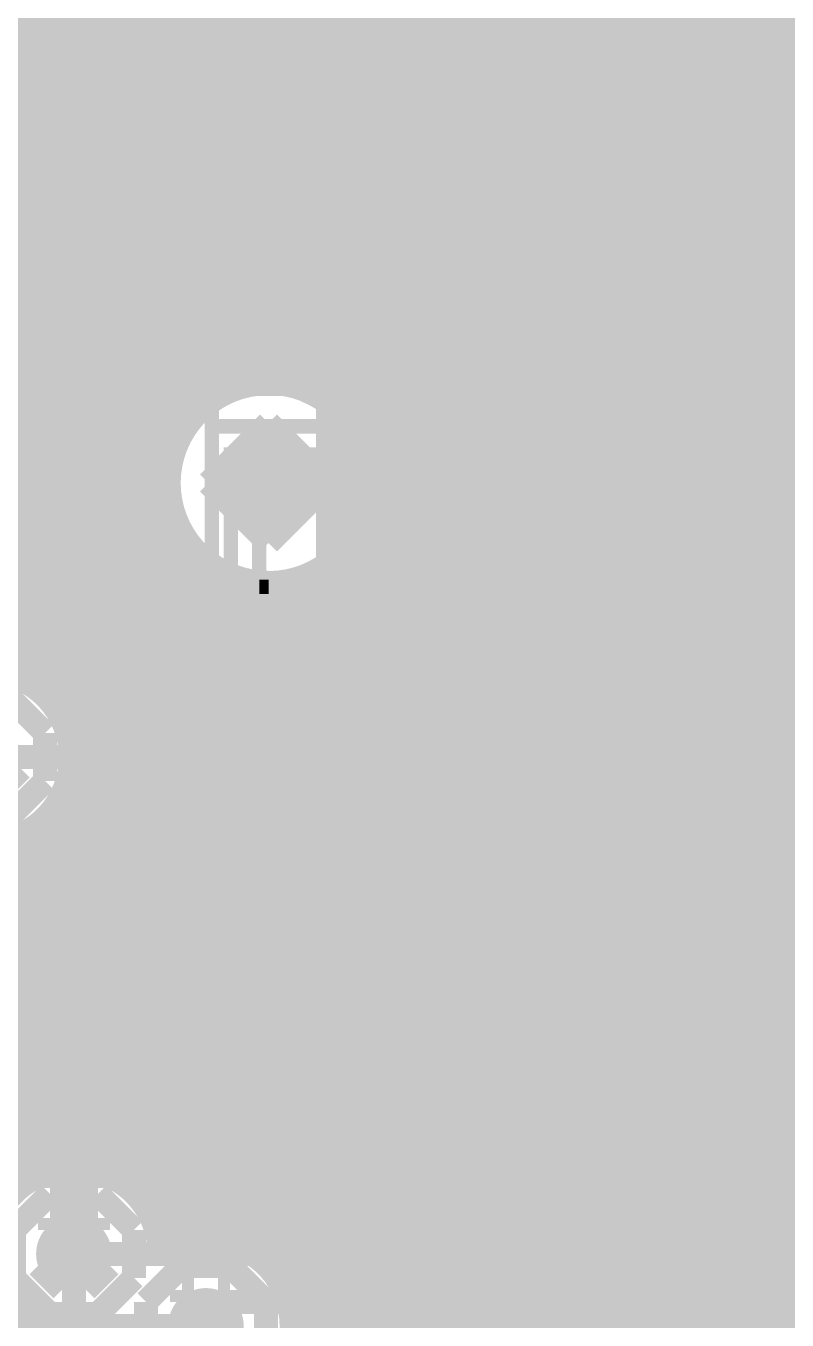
# Model space of a CAD drawing. Extents: x -5 to 157, y -120 to 103.
# Drawn here: x 90.55 to 98.61, y 31.18 to 44.87 of the extents above; entities that cross this region are included whole.
import ezdxf

# ---------------------------------------------------------------- set-up
doc = ezdxf.new("R2010")
doc.units = 0
doc.header["$MEASUREMENT"] = 0
doc.layers.get('0').update_dxf_attribs({"linetype": 'CONTINUOUS'})
for name, color, linetype in [('22-304-2_BOT', 7, 'CONTINUOUS'), ('22-304-2_DRD', 7, 'CONTINUOUS'), ('22-304-2_DRL', 2, 'CONTINUOUS'), ('22-304-2_IN1', 4, 'CONTINUOUS'), ('22-304-2_IN2', 3, 'CONTINUOUS'), ('22-304-2_SMT', 10, 'CONTINUOUS'), ('22-304-2_SPT', 9, 'CONTINUOUS'), ('22-304-2_SST', 11, 'CONTINUOUS'), ('22-304-2_TOP', 13, 'CONTINUOUS'), ('THRUHOLE_NPT', 15, 'CONTINUOUS'), ('THRUHOLE_TAP', 7, 'CONTINUOUS')]:
    doc.layers.add(name, color=color, linetype=linetype)

# ---------------------------------------------------------------- blocks, each defined once
blk = doc.blocks.new('ROUND_16')
at = {"const_width": 0.54991}
blk.add_lwpolyline([(-0.274954, 0, 1), (0.274954, 0, 1)], format="xyb", close=True, dxfattribs=at)
blk = doc.blocks.new('ROUND_39')
at = {"const_width": 0.40005}
blk.add_lwpolyline([(-0.200024, 0, 1), (0.200024, 0, 1)], format="xyb", close=True, dxfattribs=at)
blk = doc.blocks.new('ROUND_87')
at = {"const_width": 0.10033}
blk.add_lwpolyline([(-0.050164, 0, 1), (0.050164, 0, 1)], format="xyb", close=True, dxfattribs=at)
blk = doc.blocks.new('ROUND_88')
at = {"const_width": 0.10033}
blk.add_lwpolyline([(-0.050164, 0, 1), (0.050164, 0, 1)], format="xyb", close=True, dxfattribs=at)
blk = doc.blocks.new('ROUND_42')
at = {"const_width": 0.40005}
blk.add_lwpolyline([(-0.200024, 0, 1), (0.200024, 0, 1)], format="xyb", close=True, dxfattribs=at)
blk = doc.blocks.new('ROUND_38')
at = {"const_width": 0.40005}
blk.add_lwpolyline([(-0.200024, 0, 1), (0.200024, 0, 1)], format="xyb", close=True, dxfattribs=at)
blk = doc.blocks.new('RECTANGLE_17')
blk.add_solid([(0.59944, 2.74955), (0.59944, -2.74955), (-0.59944, 2.74955), (-0.59944, -2.74955)])
blk = doc.blocks.new('ROUND_80')
at = {"const_width": 0.10033}
blk.add_lwpolyline([(-0.050164, 0, 1), (0.050164, 0, 1)], format="xyb", close=True, dxfattribs=at)

msp = doc.modelspace()

# ---------------------------------------------------------------- linework, layer by layer
at = {"layer": '22-304-2_BOT', "const_width": 0.254}
for points in [[(121.92, 46.7614), (121.92, 46.736), (119.888, 44.704), (88.9, 44.704), (88.519, 44.323)], [(102.7303, 44.0436), (89.3826, 44.0436)], [(102.7303, 44.069), (89.39022, 44.069)], [(90.551, 44.069), (90.551, 42.291)], [(90.7796, 44.069), (90.7796, 42.291)], [(91.0082, 44.069), (91.0082, 42.291)], [(91.2368, 44.069), (91.2368, 42.291)], [(91.4654, 44.069), (91.4654, 42.291)], [(91.694, 44.069), (91.694, 42.291)], [(91.9226, 44.069), (91.9226, 42.291)], [(92.1512, 44.069), (92.1512, 42.291)], [(92.3798, 44.069), (92.3798, 42.291)], [(92.6084, 44.069), (92.6084, 42.291)], [(92.837, 44.069), (92.837, 42.291)], [(93.0656, 44.069), (93.0656, 42.291)], [(93.2942, 44.069), (93.2942, 42.291)], [(93.5228, 44.069), (93.5228, 42.291)], [(93.7514, 44.069), (93.7514, 42.291)], [(93.98, 44.069), (93.98, 42.291)], [(94.2086, 44.069), (94.2086, 42.291)], [(94.4372, 44.069), (94.4372, 42.291)], [(94.6658, 44.069), (94.6658, 42.291)], [(94.8944, 44.069), (94.8944, 42.291)], [(95.123, 44.069), (95.123, 42.23766)], [(95.3516, 44.069), (95.3516, 42.07002)], [(95.5802, 44.069), (95.5802, 41.84142)], [(95.8088, 44.069), (95.8088, 41.61282)], [(96.0374, 44.069), (96.0374, 41.38422)], [(96.266, 44.069), (96.266, 41.15562)], [(96.4946, 44.069), (96.4946, 40.92702)], [(96.7232, 44.069), (96.7232, 40.69842)], [(96.9518, 44.069), (96.9518, 40.46982)], [(97.1804, 44.069), (97.1804, 40.24122)], [(97.409, 44.069), (97.409, 40.01262)], [(97.6376, 44.069), (97.6376, 39.78402)], [(97.8662, 44.069), (97.8662, 39.751)], [(98.0948, 44.069), (98.0948, 39.751)], [(98.3234, 44.069), (98.3234, 39.751)], [(98.552, 44.069), (98.552, 39.751)], [(102.7303, 43.815), (89.27084, 43.815)], [(102.7303, 43.5864), (89.04986, 43.5864)], [(102.7303, 43.3578), (44.23664, 43.3578)], [(102.7303, 43.1292), (44.46524, 43.1292)], [(102.7303, 42.9006), (60.13196, 42.9006)], [(102.7303, 42.672), (60.41644, 42.672)], [(102.7303, 42.4434), (80.08112, 42.4434)], [(94.869, 42.291), (80.2767, 42.291)], [(104.33304, 42.2148), (95.17126, 42.2148)], [(95.32112, 42.1005), (97.67062, 39.751)], [(104.56164, 41.9862), (95.43542, 41.9862)], [(132.461, 35.179), (132.461, 38.354), (130.556, 40.259), (124.46, 40.259), (123.317, 39.116), (97.409, 39.116), (94.869, 41.656), (79.629, 41.656)], [(104.79024, 41.7576), (95.66402, 41.7576)], [(101.41712, 41.529), (95.89262, 41.529)], [(100.9777, 41.3004), (96.12122, 41.3004)], [(92.73794, 41.021), (80.2767, 41.021)], [(90.551, 41.021), (90.551, 37.93236)], [(90.7796, 41.021), (90.7796, 37.7698)], [(91.0082, 41.021), (91.0082, 37.7698)], [(91.2368, 41.021), (91.2368, 37.7698)], [(91.4654, 41.021), (91.4654, 37.7698)], [(91.694, 41.021), (91.694, 37.7698)], [(91.9226, 41.021), (91.9226, 37.7698)], [(92.1512, 41.021), (92.1512, 40.45966)], [(92.3798, 41.021), (92.3798, 40.78986)], [(92.6084, 41.021), (92.6084, 40.96004)], [(94.60484, 41.021), (93.49994, 41.021)], [(93.7514, 41.021), (93.7514, 40.8813)], [(93.98, 41.021), (93.98, 40.65016)], [(94.2086, 41.021), (94.2086, 37.7698)], [(94.4372, 41.021), (94.4372, 37.7698)], [(94.60484, 41.021), (96.95942, 38.66642)], [(99.71278, 41.0718), (96.34982, 41.0718)], [(92.43822, 40.8432), (86.51748, 40.8432)], [(94.78264, 40.8432), (93.79966, 40.8432)], [(94.6658, 40.96004), (94.6658, 37.7698)], [(99.2378, 40.8432), (96.57842, 40.8432)], [(94.8944, 40.73144), (94.8944, 37.7698)], [(92.23502, 40.6146), (87.01786, 40.6146)], [(95.01124, 40.6146), (94.00286, 40.6146)], [(99.0346, 40.6146), (96.80702, 40.6146)], [(95.123, 40.50284), (95.123, 37.7698)], [(92.12072, 40.386), (87.25154, 40.386)], [(95.23984, 40.386), (94.11716, 40.386)], [(98.92284, 40.386), (97.03562, 40.386)], [(92.06992, 40.1574), (87.39886, 40.1574)], [(95.46844, 40.1574), (94.1705, 40.1574)], [(95.3516, 40.27424), (95.3516, 37.7698)], [(98.8695, 40.1574), (97.26422, 40.1574)], [(95.5802, 40.04564), (95.5802, 37.7698)], [(92.06738, 39.9288), (87.48522, 39.9288)], [(95.69704, 39.9288), (94.1705, 39.9288)], [(98.86696, 39.9288), (97.49282, 39.9288)], [(95.8088, 39.81704), (95.8088, 37.7698)], [(98.89998, 39.751), (97.67062, 39.751)], [(92.11564, 39.7002), (87.5284, 39.7002)], [(92.1512, 39.60876), (92.1512, 37.7698)], [(95.92564, 39.7002), (94.12224, 39.7002)], [(92.22486, 39.4716), (87.53602, 39.4716)], [(96.15424, 39.4716), (94.01556, 39.4716)], [(96.0374, 39.58844), (96.0374, 37.7698)], [(93.98, 39.41826), (93.98, 37.7698)], [(96.266, 39.35984), (96.266, 37.7698)], [(92.4179, 39.243), (87.53602, 39.243)], [(92.3798, 39.27856), (92.3798, 37.7698)], [(93.7514, 39.18712), (93.7514, 37.7698)], [(96.38284, 39.243), (93.81998, 39.243)], [(92.6084, 39.10838), (92.6084, 37.7698)], [(93.5228, 39.05758), (93.5228, 37.7698)], [(96.4946, 39.13124), (96.4946, 37.7698)], [(92.84208, 39.0144), (87.53094, 39.0144)], [(92.837, 39.0144), (92.837, 37.7698)], [(93.0656, 38.97884), (93.0656, 37.7698)], [(93.2942, 38.99154), (93.2942, 37.7698)], [(96.61144, 39.0144), (93.39834, 39.0144)], [(96.84004, 38.7858), (87.4903, 38.7858)], [(96.7232, 38.90264), (96.7232, 37.7698)], [(96.9518, 38.67404), (96.9518, 37.7698)], [(97.10674, 38.5572), (87.40648, 38.5572)], [(97.1804, 38.52418), (97.1804, 37.7698)], [(123.317, 38.481), (97.409, 38.481)], [(97.409, 38.481), (97.409, 37.7698)], [(97.6376, 38.481), (97.6376, 37.7698)], [(97.8662, 38.481), (97.8662, 37.7698)], [(98.0948, 38.481), (98.0948, 37.7698)], [(98.3234, 38.481), (98.3234, 37.7698)], [(98.552, 38.481), (98.552, 37.7698)], [(131.58724, 38.3286), (87.26424, 38.3286)], [(131.81584, 38.1), (87.03564, 38.1)], [(115.62334, 37.8714), (90.65006, 37.8714)], [(115.5065, 37.7698), (90.7669, 37.7698)], [(90.1192, 37.1348), (116.1542, 37.1348)], [(112.64646, 36.4998), (90.7669, 36.4998)], [(112.64646, 36.4998), (90.7669, 36.4998)], [(90.7796, 36.4998), (90.7796, 35.433)], [(91.0082, 36.4998), (91.0082, 35.433)], [(91.2368, 36.4998), (91.2368, 35.433)], [(91.4654, 36.4998), (91.4654, 35.433)], [(91.694, 36.4998), (91.694, 35.433)], [(91.9226, 36.4998), (91.9226, 35.433)], [(92.1512, 36.4998), (92.1512, 35.433)], [(92.3798, 36.4998), (92.3798, 35.433)], [(92.6084, 36.4998), (92.6084, 35.433)], [(92.837, 36.4998), (92.837, 35.433)], [(93.0656, 36.4998), (93.0656, 35.433)], [(93.2942, 36.4998), (93.2942, 35.433)], [(93.5228, 36.4998), (93.5228, 35.433)], [(93.7514, 36.4998), (93.7514, 35.433)], [(93.98, 36.4998), (93.98, 35.433)], [(94.2086, 36.4998), (94.2086, 35.433)], [(94.4372, 36.4998), (94.4372, 35.433)], [(94.6658, 36.4998), (94.6658, 35.433)], [(94.8944, 36.4998), (94.8944, 35.433)], [(95.123, 36.4998), (95.123, 35.433)], [(95.3516, 36.4998), (95.3516, 35.433)], [(95.5802, 36.4998), (95.5802, 35.433)], [(95.8088, 36.4998), (95.8088, 35.433)], [(96.0374, 36.4998), (96.0374, 35.433)], [(96.266, 36.4998), (96.266, 35.433)], [(96.4946, 36.4998), (96.4946, 35.433)], [(96.7232, 36.4998), (96.7232, 35.433)], [(96.9518, 36.4998), (96.9518, 35.433)], [(97.1804, 36.4998), (97.1804, 35.433)], [(97.409, 36.4998), (97.409, 35.433)], [(97.6376, 36.4998), (97.6376, 35.433)], [(97.8662, 36.4998), (97.8662, 35.433)], [(98.0948, 36.4998), (98.0948, 35.433)], [(98.3234, 36.4998), (98.3234, 35.433)], [(98.552, 36.4998), (98.552, 35.433)], [(90.551, 36.33724), (90.551, 35.433)], [(104.97312, 36.2712), (90.3986, 36.2712)], [(104.76738, 36.0426), (87.39886, 36.0426)], [(104.66578, 35.814), (87.25154, 35.814)], [(104.63022, 35.5854), (87.01786, 35.5854)], [(101.981, 35.433), (86.75624, 35.433)], [(82.55, 34.29), (83.058, 34.798), (101.981, 34.798), (104.394, 32.385), (122.682, 32.385), (123.317, 31.75), (125.349, 31.75), (125.73, 32.131), (132.588, 32.131), (133.7056, 33.2486), (133.985, 33.2486)], [(100.838, 33.782), (88.773, 33.782)], [(100.27412, 33.0708), (89.33688, 33.0708)], [(100.1903, 33.147), (89.4207, 33.147)], [(90.551, 33.147), (90.551, 32.62884)], [(90.7796, 33.147), (90.7796, 32.7406)], [(91.0082, 33.147), (91.0082, 32.78378)], [(91.2368, 33.147), (91.2368, 32.766)], [(91.4654, 33.147), (91.4654, 32.68726)], [(91.694, 33.147), (91.694, 32.5247)], [(91.9226, 33.147), (91.9226, 32.512)], [(92.1512, 33.147), (92.1512, 32.512)], [(92.3798, 33.147), (92.3798, 32.512)], [(92.6084, 33.147), (92.6084, 32.512)], [(92.837, 33.147), (92.837, 32.512)], [(93.0656, 33.147), (93.0656, 32.512)], [(93.2942, 33.147), (93.2942, 32.512)], [(93.5228, 33.147), (93.5228, 32.512)], [(93.7514, 33.147), (93.7514, 32.512)], [(93.98, 33.147), (93.98, 32.512)], [(94.2086, 33.147), (94.2086, 32.512)], [(94.4372, 33.147), (94.4372, 32.512)], [(94.6658, 33.147), (94.6658, 32.512)], [(94.8944, 33.147), (94.8944, 32.512)], [(95.123, 33.147), (95.123, 32.512)], [(95.3516, 33.147), (95.3516, 32.512)], [(95.5802, 33.147), (95.5802, 32.512)], [(95.8088, 33.147), (95.8088, 32.512)], [(96.0374, 33.147), (96.0374, 32.512)], [(96.266, 33.147), (96.266, 32.512)], [(96.4946, 33.147), (96.4946, 32.512)], [(96.7232, 33.147), (96.7232, 32.512)], [(96.9518, 33.147), (96.9518, 32.512)], [(97.1804, 33.147), (97.1804, 32.512)], [(97.409, 33.147), (97.409, 32.512)], [(97.6376, 33.147), (97.6376, 32.512)], [(97.8662, 33.147), (97.8662, 32.512)], [(98.0948, 33.147), (98.0948, 32.512)], [(98.3234, 33.147), (98.3234, 32.512)], [(98.552, 33.147), (98.552, 32.512)], [(103.03764, 32.8422), (86.88324, 32.8422)], [(90.52814, 32.6136), (87.11184, 32.6136)], [(103.26624, 32.6136), (91.58986, 32.6136)], [(103.36784, 32.512), (91.7067, 32.512)], [(91.059, 31.877), (116.9416, 31.877), (118.11, 30.7086)], [(136.144, 29.464), (116.967, 29.464), (115.062, 31.369), (92.71, 31.369), (92.456, 31.115)], [(90.551, 31.12516), (90.551, 29.17444)], [(91.4654, 31.0642), (91.4654, 28.26004)]]:
    msp.add_lwpolyline(points, dxfattribs=at)
for points in [[(95.31858, 42.10558, 0.1989124), (94.869, 42.2918)], [(95.31858, 42.10558, 0.1989124), (94.869, 42.2918)], [(92.73794, 41.021, 0.3098559), (92.0623, 40.03548)], [(94.17812, 40.03548, 0.3098565), (93.49994, 41.021)], [(92.0623, 40.03548, 0.4142136), (93.11894, 38.97884)], [(93.11894, 38.9763, 0.4142136), (94.17812, 40.03548)], [(96.95942, 38.66642, 0.1989124), (97.409, 38.4802)], [(90.7669, 37.7698, 0.2014867), (90.1192, 38.04185)], [(90.1192, 36.22802, 0.2014863), (90.76671, 36.49999)], [(91.059, 32.78378, 0.4142136), (90.15222, 31.877)], [(91.7067, 32.512, 0.2014867), (91.059, 32.78405)], [(90.15222, 31.877, 0.4142136), (91.059, 30.97022)], [(91.059, 30.97022, 0.1435131), (91.54845, 31.11366)], [(91.54668, 31.11246, 0.3696282), (92.31884, 30.21838)]]:
    msp.add_lwpolyline(points, format="xyb", dxfattribs=at)
at = {"layer": '22-304-2_DRD', "const_width": 0.254}
for points in [[(93.11894, 40.67048), (92.48394, 40.03548)], [(93.75394, 40.03548), (93.11894, 40.67048)], [(92.48394, 40.03548), (93.11894, 39.40048)], [(93.11894, 39.40048), (93.75394, 40.03548)], [(90.7542, 37.3888), (90.3732, 37.7698)], [(90.7542, 36.8808), (90.7542, 37.3888)], [(90.5002, 37.0078), (90.2462, 36.7538)], [(90.3732, 36.4998), (90.7542, 36.8808)], [(90.805, 32.512), (90.424, 32.131)], [(91.313, 32.512), (90.805, 32.512)], [(91.694, 32.131), (91.313, 32.512)], [(90.805, 32.258), (90.805, 32.131)], [(90.932, 32.258), (90.805, 32.258)], [(90.932, 32.131), (90.932, 32.258)], [(91.186, 32.258), (91.186, 32.131)], [(91.313, 32.258), (91.186, 32.258)], [(91.313, 32.131), (91.313, 32.258)], [(90.424, 32.131), (90.424, 31.623)], [(90.805, 32.131), (90.932, 32.131)], [(91.186, 32.131), (91.313, 32.131)], [(91.694, 31.623), (91.694, 32.131)], [(90.932, 31.496), (90.678, 31.75)], [(91.44, 31.75), (91.186, 31.496)], [(92.202, 31.75), (91.821, 31.369)], [(92.71, 31.75), (92.202, 31.75)], [(93.091, 31.369), (92.71, 31.75)], [(90.424, 31.623), (90.805, 31.242)], [(91.313, 31.242), (91.694, 31.623)], [(91.186, 31.496), (90.932, 31.496)], [(92.202, 31.496), (92.202, 31.369)], [(92.329, 31.496), (92.202, 31.496)], [(92.329, 31.369), (92.329, 31.496)], [(92.583, 31.496), (92.583, 31.369)], [(92.71, 31.496), (92.583, 31.496)], [(92.71, 31.369), (92.71, 31.496)], [(90.805, 31.242), (91.313, 31.242)], [(91.821, 31.369), (91.821, 30.861)], [(92.202, 31.369), (92.329, 31.369)], [(92.583, 31.369), (92.71, 31.369)], [(93.091, 30.861), (93.091, 31.369)]]:
    msp.add_lwpolyline(points, dxfattribs=at)
at = {"layer": '22-304-2_IN1'}
for points, const_width in [([(92.0496, 64.643), (92.0496, 33.782)], 0.254), ([(92.2782, 64.643), (92.2782, 40.67556)], 0.254), ([(92.5068, 64.643), (92.5068, 40.89654)], 0.254), ([(92.7354, 64.643), (92.7354, 41.01846)], 0.254), ([(92.964, 64.643), (92.964, 41.07942)], 0.254), ([(95.0214, 64.643), (95.0214, 33.782)], 0.254), ([(95.25, 64.643), (95.25, 33.782)], 0.254), ([(95.4786, 64.643), (95.4786, 33.782)], 0.254), ([(95.7072, 64.643), (95.7072, 33.782)], 0.254), ([(95.9358, 64.643), (95.9358, 33.782)], 0.254), ([(96.1644, 64.643), (96.1644, 33.782)], 0.254), ([(91.821, 57.54624), (91.821, 33.782)], 0.254), ([(90.4494, 57.3659), (90.4494, 37.98062)], 0.254), ([(91.5924, 57.30494), (91.5924, 33.782)], 0.254), ([(90.678, 57.21604), (90.678, 37.84854)], 0.254), ([(90.9066, 57.14492), (90.9066, 37.58692)], 0.254), ([(91.1352, 57.13476), (91.1352, 33.782)], 0.254), ([(91.3638, 57.18302), (91.3638, 33.782)], 0.254), ([(96.393, 55.16372), (96.393, 33.782)], 0.254), ([(96.6216, 54.51602), (96.6216, 33.782)], 0.254), ([(96.8502, 54.102), (96.8502, 33.782)], 0.254), ([(97.0788, 53.7845), (97.0788, 33.782)], 0.254), ([(97.3074, 53.5305), (97.3074, 33.782)], 0.254), ([(97.536, 53.31968), (97.536, 33.782)], 0.254), ([(97.7646, 53.14188), (97.7646, 33.782)], 0.254), ([(97.9932, 52.99202), (97.9932, 33.782)], 0.254), ([(98.2218, 52.86756), (98.2218, 33.782)], 0.254), ([(98.4504, 52.76088), (98.4504, 33.782)], 0.254), ([(98.679, 52.67452), (98.679, 33.782)], 0.254), ([(93.1926, 46.30928), (93.1926, 41.08958)], 0.254), ([(94.7928, 46.35754), (94.7928, 33.782)], 0.254), ([(93.4212, 46.04512), (93.4212, 41.04894)], 0.254), ([(94.5642, 46.06544), (94.5642, 33.782)], 0.254), ([(93.6498, 45.91558), (93.6498, 40.94988)], 0.254), ([(94.3356, 45.92574), (94.3356, 33.782)], 0.254), ([(93.8784, 45.8597), (93.8784, 40.77208)], 0.254), ([(94.107, 45.86224), (94.107, 40.41394)], 0.254), ([(138.684, 44.8564), (89.25306, 44.8564)], 0.254), ([(138.684, 44.6278), (89.37244, 44.6278)], 0.254), ([(138.684, 44.3992), (89.42324, 44.3992)], 0.254), ([(107.16514, 44.1706), (89.41308, 44.1706)], 0.254), ([(106.94416, 43.942), (89.34196, 43.942)], 0.254), ([(106.8324, 43.7134), (89.1921, 43.7134)], 0.254), ([(106.78922, 43.4848), (88.86698, 43.4848)], 0.254), ([(106.80446, 43.2562), (71.37654, 43.2562)], 0.254), ([(106.8832, 43.0276), (71.2978, 43.0276)], 0.254), ([(107.0483, 42.799), (71.13524, 42.799)], 0.254), ([(107.4166, 42.5704), (76.48194, 42.5704)], 0.254), ([(111.47044, 42.3418), (80.22336, 42.3418)], 0.254), ([(111.38408, 42.1132), (80.41386, 42.1132)], 0.254), ([(111.36122, 41.8846), (80.50784, 41.8846)], 0.254), ([(111.39678, 41.656), (80.53578, 41.656)], 0.254), ([(101.14788, 41.4274), (80.50784, 41.4274)], 0.254), ([(100.88372, 41.1988), (80.41386, 41.1988)], 0.254), ([(92.62618, 40.9702), (80.22336, 40.9702)], 0.254), ([(99.42576, 40.9702), (93.6117, 40.9702)], 0.254), ([(92.33408, 40.7416), (86.80958, 40.7416)], 0.254), ([(99.13366, 40.7416), (93.90634, 40.7416)], 0.254), ([(92.1766, 40.513), (87.13724, 40.513)], 0.254), ([(98.97618, 40.513), (94.06128, 40.513)], 0.254), ([(92.09278, 40.2844), (87.3252, 40.2844)], 0.254), ([(98.89236, 40.2844), (94.14764, 40.2844)], 0.254), ([(92.0623, 40.0558), (87.44458, 40.0558)], 0.254), ([(98.86188, 40.0558), (94.17558, 40.0558)], 0.254), ([(92.08262, 39.8272), (87.51062, 39.8272)], 0.254), ([(98.8822, 39.8272), (94.15526, 39.8272)], 0.254), ([(92.15628, 39.5986), (87.53348, 39.5986)], 0.254), ([(98.95586, 39.5986), (94.0816, 39.5986)], 0.254), ([(94.107, 39.65448), (94.107, 33.782)], 0.254), ([(92.29598, 39.37), (87.53602, 39.37)], 0.254), ([(92.2782, 39.39286), (92.2782, 33.782)], 0.254), ([(99.0981, 39.37), (93.9419, 39.37)], 0.254), ([(93.8784, 39.29634), (93.8784, 33.782)], 0.254), ([(92.55252, 39.1414), (87.53602, 39.1414)], 0.254), ([(92.5068, 39.17188), (92.5068, 33.782)], 0.254), ([(92.7354, 39.04996), (92.7354, 33.782)], 0.254), ([(93.6498, 39.11854), (93.6498, 33.782)], 0.254), ([(99.35464, 39.1414), (93.68536, 39.1414)], 0.254), ([(138.684, 38.9128), (87.51824, 38.9128)], 0.254), ([(92.964, 38.989), (92.964, 33.782)], 0.254), ([(93.1926, 38.97884), (93.1926, 33.782)], 0.254), ([(93.4212, 39.01948), (93.4212, 33.782)], 0.254), ([(138.684, 38.6842), (87.45982, 38.6842)], 0.254), ([(138.684, 38.4556), (87.3506, 38.4556)], 0.254), ([(138.684, 38.227), (87.17788, 38.227)], 0.254), ([(115.8748, 37.9984), (90.3986, 37.9984)], 0.254), ([(115.5065, 37.7698), (90.7669, 37.7698)], 0.254), ([(115.3414, 37.5412), (90.92946, 37.5412)], 0.254), ([(115.26266, 37.3126), (91.0082, 37.3126)], 0.254), ([(110.58144, 37.084), (91.02598, 37.084)], 0.254), ([(110.34014, 36.8554), (90.9828, 36.8554)], 0.254), ([(110.21822, 36.6268), (90.87104, 36.6268)], 0.254), ([(90.9066, 36.68268), (90.9066, 33.782)], 0.254), ([(105.18902, 36.3982), (90.65006, 36.3982)], 0.254), ([(90.678, 36.41852), (90.678, 33.782)], 0.254), ([(90.4494, 36.28898), (90.4494, 33.782)], 0.254), ([(104.8639, 36.1696), (87.45474, 36.1696)], 0.254), ([(104.71404, 35.941), (87.34298, 35.941)], 0.254), ([(104.64292, 35.7124), (87.16264, 35.7124)], 0.254), ([(104.63276, 35.4838), (86.86038, 35.4838)], 0.254), ([(104.68102, 35.2552), (78.61808, 35.2552)], 0.254), ([(104.80294, 35.0266), (83.08086, 35.0266)], 0.254), ([(105.04424, 34.798), (83.30184, 34.798)], 0.254), ([(100.38588, 34.5694), (89.22512, 34.5694)], 0.254), ([(100.12172, 34.3408), (89.48674, 34.3408)], 0.254), ([(99.99218, 34.1122), (89.61882, 34.1122)], 0.254), ([(99.9363, 33.8836), (89.6747, 33.8836)], 0.254), ([(99.93122, 33.782), (89.67978, 33.782)], 0.254), ([(132.08, 21.082), (132.08, 24.511), (131.445, 25.146), (125.603, 25.146), (117.983, 32.766), (94.996, 32.766), (94.869, 32.893), (89.789, 32.893), (89.281, 32.385), (45.466, 32.385), (39.751, 26.67), (39.751, 10.795), (40.513, 10.033)], 0.635)]:
    msp.add_lwpolyline(points, dxfattribs=dict(at, const_width=const_width))
at = {"layer": '22-304-2_IN1', "const_width": 0.254}
for points in [[(93.11894, 41.09212, 0.4142136), (92.0623, 40.03548)], [(94.17812, 40.03548, 0.4142136), (93.11894, 41.09466)], [(92.0623, 40.03548, 0.4142136), (93.11894, 38.97884)], [(93.11894, 38.9763, 0.4142136), (94.17812, 40.03548)], [(91.02598, 37.1348, 0.4142136), (90.1192, 38.04158)], [(90.1192, 36.22802, 0.4142136), (91.02598, 37.1348)]]:
    msp.add_lwpolyline(points, format="xyb", dxfattribs=at)
at = {"layer": '22-304-2_IN2', "const_width": 0.254}
for points in [[(95.8088, 72.9488), (95.8088, 14.35862)], [(96.0374, 72.82434), (96.0374, 14.34846)], [(95.5802, 72.6313), (95.5802, 14.31544)], [(95.3516, 72.42556), (95.3516, 14.2113)], [(95.123, 72.28586), (95.123, 14.0208)], [(92.837, 67.96532), (92.837, 41.17594)], [(92.6084, 67.93484), (92.6084, 41.09212)], [(92.3798, 60.42152), (92.3798, 40.94734)], [(92.1512, 60.09386), (92.1512, 40.70096)], [(91.9226, 57.48528), (91.9226, 32.43072)], [(90.551, 57.14746), (90.551, 38.06444)], [(91.694, 57.23128), (91.694, 32.68218)], [(90.7796, 57.05094), (90.7796, 37.91966)], [(91.0082, 57.01284), (91.0082, 37.64788)], [(91.2368, 57.02808), (91.2368, 32.88792)], [(91.4654, 57.09666), (91.4654, 32.81934)], [(96.266, 55.18658), (96.266, 14.2875)], [(96.4946, 54.5084), (96.4946, 14.1605)], [(96.7232, 54.07914), (96.7232, 13.92682)], [(96.9518, 53.75402), (96.9518, -26.08072)], [(97.1804, 53.4924), (97.1804, -26.2636)], [(97.409, 53.27142), (97.409, -26.48204)], [(97.6376, 53.08854), (97.6376, -26.74112)], [(97.8662, 52.93106), (97.8662, -27.0637)], [(98.0948, 52.79898), (98.0948, 15.20698)], [(98.3234, 52.68722), (98.3234, 15.57274)], [(98.552, 52.59324), (98.552, 15.75054)], [(93.0656, 46.29404), (93.0656, 41.20896)], [(94.8944, 46.29404), (94.8944, 13.6017)], [(93.2942, 45.99686), (93.2942, 41.19626)], [(94.6658, 45.99686), (94.6658, -25.3746)], [(93.5228, 45.84192), (93.5228, 41.13784)], [(93.7514, 45.76064), (93.7514, 41.02608)], [(94.2086, 45.76064), (94.2086, 40.47744)], [(94.4372, 45.84192), (94.4372, -25.39238)], [(93.98, 45.73524), (93.98, 40.83558)], [(137.16762, 44.958), (89.32418, 44.958)], [(137.16762, 44.7294), (89.46134, 44.7294)], [(137.16762, 44.5008), (89.52992, 44.5008)], [(107.10418, 44.2722), (89.54262, 44.2722)], [(106.8705, 44.0436), (89.50706, 44.0436)], [(106.7435, 43.815), (89.41054, 43.815)], [(106.68, 43.5864), (89.23274, 43.5864)], [(106.67238, 43.3578), (88.86698, 43.3578)], [(106.71556, 43.1292), (22.93366, 43.1292)], [(106.8197, 42.9006), (23.0886, 42.9006)], [(107.00766, 42.672), (79.77378, 42.672)], [(107.42676, 42.4434), (80.28686, 42.4434)], [(111.28756, 42.2148), (80.49006, 42.2148)], [(111.24438, 41.9862), (80.59928, 41.9862)], [(111.252, 41.7576), (80.65008, 41.7576)], [(101.08692, 41.529), (80.64754, 41.529)], [(100.81514, 41.3004), (80.59166, 41.3004)], [(92.56522, 41.0718), (80.47228, 41.0718)], [(99.3648, 41.0718), (93.67266, 41.0718)], [(92.2655, 40.8432), (86.87054, 40.8432)], [(99.06508, 40.8432), (93.97238, 40.8432)], [(92.09532, 40.6146), (87.20074, 40.6146)], [(98.89744, 40.6146), (94.14256, 40.6146)], [(91.99626, 40.386), (87.39886, 40.386)], [(98.79838, 40.386), (94.24162, 40.386)], [(91.95054, 40.1574), (87.5284, 40.1574)], [(98.75012, 40.1574), (94.28988, 40.1574)], [(91.948, 39.9288), (87.60968, 39.9288)], [(98.74758, 39.9288), (94.28988, 39.9288)], [(91.99118, 39.7002), (87.64778, 39.7002)], [(98.7933, 39.7002), (94.2467, 39.7002)], [(92.0877, 39.4716), (87.65286, 39.4716)], [(98.88728, 39.4716), (94.15272, 39.4716)], [(94.2086, 39.59098), (94.2086, 30.3657)], [(92.1512, 39.36746), (92.1512, 32.09544)], [(92.25026, 39.243), (87.65286, 39.243)], [(93.98, 39.23284), (93.98, 30.7848)], [(99.04984, 39.243), (93.99016, 39.243)], [(92.3798, 39.12108), (92.3798, 32.13862)], [(92.53474, 39.0144), (87.65032, 39.0144)], [(92.6084, 38.9763), (92.6084, 32.12846)], [(93.5228, 38.93058), (93.5228, 31.07944)], [(99.33432, 39.0144), (93.70314, 39.0144)], [(93.7514, 39.04234), (93.7514, 30.9753)], [(137.16762, 38.7858), (87.61222, 38.7858)], [(92.837, 38.89248), (92.837, 32.0675)], [(93.0656, 38.85946), (93.0656, 31.9405)], [(93.2942, 38.87216), (93.2942, 31.70682)], [(137.16762, 38.5572), (87.53602, 38.5572)], [(137.16762, 38.3286), (87.41156, 38.3286)], [(115.80622, 38.1), (90.46718, 38.1)], [(115.44046, 37.8714), (90.83294, 37.8714)], [(115.26266, 37.6428), (91.01074, 37.6428)], [(115.16614, 37.4142), (91.10726, 37.4142)], [(112.98428, 37.1856), (91.14282, 37.1856)], [(112.73028, 36.957), (91.13012, 36.957)], [(112.59566, 36.7284), (91.06154, 36.7284)], [(91.0082, 36.62172), (91.0082, 32.90062)], [(105.12552, 36.4998), (90.92438, 36.4998)], [(90.7796, 36.34994), (90.7796, 32.86506)], [(90.551, 36.20262), (90.551, 32.76854)], [(104.79786, 36.2712), (90.67292, 36.2712)], [(104.63022, 36.0426), (87.5284, 36.0426)], [(104.54132, 35.814), (87.50046, 35.814)], [(104.51084, 35.5854), (87.50046, 35.5854)], [(104.53116, 35.3568), (87.50046, 35.3568)], [(104.60482, 35.1282), (87.50046, 35.1282)], [(104.75214, 34.8996), (87.50046, 34.8996)], [(100.32492, 34.671), (89.28608, 34.671)], [(100.05314, 34.4424), (89.55786, 34.4424)], [(99.90582, 34.2138), (89.70264, 34.2138)], [(99.83216, 33.9852), (89.77884, 33.9852)], [(99.81184, 33.7566), (89.79916, 33.7566)], [(99.84232, 33.528), (89.76614, 33.528)], [(99.93122, 33.2994), (89.67724, 33.2994)], [(100.09886, 33.0708), (89.51214, 33.0708)], [(90.71102, 32.8422), (89.18448, 32.8422)], [(100.42652, 32.8422), (91.40698, 32.8422)], [(122.55246, 32.6136), (91.77274, 32.6136)], [(122.61088, 32.385), (91.95054, 32.385)], [(122.7328, 32.1564), (92.04706, 32.1564)], [(122.95632, 31.9278), (93.08084, 31.9278)], [(128.69672, 31.6992), (93.29928, 31.6992)], [(128.57734, 31.4706), (93.41866, 31.4706)], [(128.22428, 31.242), (93.47454, 31.242)], [(93.48216, 31.0896), (93.48122, 31.11495)]]:
    msp.add_lwpolyline(points, dxfattribs=at)
for points in [[(93.11894, 41.2115, 0.4142136), (91.94292, 40.03548)], [(94.29496, 40.03548, 0.4142136), (93.11894, 41.2115)], [(91.94292, 40.03548, 0.4142136), (93.11894, 38.85946)], [(93.11894, 38.85946, 0.4142136), (94.29496, 40.03548)], [(91.14536, 37.1348, 0.4142136), (90.1192, 38.16096)], [(90.1192, 36.10864, 0.4142136), (91.14536, 37.1348)], [(91.059, 32.90316, 0.4142136), (90.03284, 31.877)], [(92.06738, 32.06496, 0.3612126), (91.059, 32.90316)], [(92.456, 32.14116, 0.0973862), (92.06746, 32.06476)], [(93.48216, 31.115, 0.4142136), (92.456, 32.14116)], [(90.03284, 31.877, 0.4142136), (91.059, 30.85084)], [(94.24416, 30.099, 0.3397886), (93.48216, 31.0896)]]:
    msp.add_lwpolyline(points, format="xyb", dxfattribs=at)
at = {"layer": '22-304-2_SST', "const_width": 0.1524}
for points in [[(94.52102, 41.0337), (94.52102, 43.03522), (94.2213, 43.03522), (93.91904, 43.03522), (93.91904, 41.0337)], [(98.51898, 41.0337), (98.51898, 43.03522), (98.21926, 43.03522), (97.91954, 43.03522), (97.91954, 41.0337), (94.2213, 41.0337)], [(95.5167, 42.20972), (95.5167, 42.03954), (95.57766, 41.8719), (95.81388, 41.8719), (95.8723, 42.03954), (95.8723, 42.8879)], [(95.93326, 42.8879), (95.6945, 42.8879)], [(96.3549, 42.3799), (96.7105, 42.3799), (96.77146, 42.20972), (96.77146, 42.03954), (96.7105, 41.8719), (96.3549, 41.8719), (96.29648, 42.03954), (96.29648, 42.20972), (96.5327, 42.8879)], [(97.17024, 40.3352), (97.17024, 40.63492), (95.27032, 40.63492), (95.27032, 40.3352), (92.72016, 40.3352), (92.72016, 38.33368), (92.5195, 38.33368), (92.5195, 40.63492), (94.02064, 40.63492), (94.02064, 41.0337), (92.5195, 41.0337), (92.5195, 40.63492)], [(99.01936, 41.0337), (94.02064, 41.0337)], [(95.51924, 40.63492), (95.51924, 40.48506), (95.81896, 40.18534)], [(96.92132, 40.63492), (96.92132, 40.48506), (96.61906, 40.18534), (96.61906, 40.03548), (95.81896, 40.03548), (95.81896, 40.18534), (95.81896, 40.63492)], [(96.61906, 40.18534), (96.61906, 40.63492)], [(92.72016, 40.3352), (93.01988, 40.03548), (94.02064, 40.03548)], [(95.27032, 40.3352), (95.57004, 40.03548), (94.02064, 40.03548), (94.02064, 40.2336), (93.01988, 40.2336), (93.01988, 40.03548), (93.01988, 38.33368)], [(100.02012, 38.33368), (100.02012, 40.03548), (100.02012, 40.2336), (99.01936, 40.2336), (99.01936, 40.03548), (100.02012, 40.03548), (100.31984, 40.3352), (97.17024, 40.3352), (96.87052, 40.03548), (99.01936, 40.03548)], [(95.57004, 40.03548), (95.81896, 40.03548)], [(96.61906, 40.03548), (96.87052, 40.03548)], [(93.01988, 38.93566), (93.11894, 38.93566)], [(93.22054, 38.33368), (93.22054, 38.83406)], [(100.31984, 38.03396), (100.5205, 38.03396), (100.5205, 37.03574), (92.5195, 37.03574), (92.5195, 38.03396), (92.5195, 38.33368)], [(92.5195, 38.03396), (92.72016, 38.03396)], [(92.72016, 38.03396), (92.92082, 38.03396)], [(96.52, 37.03574), (96.52, 35.03422), (96.22028, 35.03422), (95.92056, 35.03422), (95.92056, 37.03574)]]:
    msp.add_lwpolyline(points, dxfattribs=at)
for points in [[(94.2213, 39.33444, 0.4142136), (93.92158, 39.03472)], [(94.52102, 39.03472, 0.4142136), (94.2213, 39.33444)], [(96.22028, 39.33444, 0.4142136), (95.92056, 39.03472)], [(96.52, 39.03472, 0.4142136), (96.22028, 39.33444)], [(98.21926, 39.33444, 0.4142136), (97.91954, 39.03472)], [(98.51898, 39.03472, 0.4142136), (98.21926, 39.33444)], [(93.91904, 39.03472, 0.4142136), (94.2213, 38.73246)], [(94.2213, 38.735, 0.4142136), (94.52102, 39.03472)], [(95.92056, 39.03472, 0.4142136), (96.22028, 38.735)], [(96.22028, 38.735, 0.4142136), (96.52, 39.03472)], [(97.91954, 39.03472, 0.4142136), (98.21926, 38.735)], [(98.21926, 38.735, 0.4142136), (98.51898, 39.03472)], [(93.23324, 38.8366, 0.4142136), (93.13164, 38.9382)], [(92.72016, 38.03396, 0.4142136), (93.01988, 38.33368)], [(92.92082, 38.03396, 0.4142136), (93.22054, 38.33368)]]:
    msp.add_lwpolyline(points, format="xyb", dxfattribs=at)
at = {"layer": '22-304-2_TOP'}
for points, const_width in [([(92.837, 64.9986), (92.837, 41.05402)], 0.254), ([(92.6084, 64.77), (92.6084, 40.96004)], 0.254), ([(93.0656, 61.2394), (93.0656, 41.08958)], 0.254), ([(92.3798, 61.09716), (92.3798, 40.78986)], 0.254), ([(92.1512, 60.26912), (92.1512, 40.45966)], 0.254), ([(91.059, 58.039), (91.059, 31.877)], 0.254), ([(91.9226, 57.7596), (91.9226, 32.1564)], 0.254), ([(91.694, 57.3913), (91.694, 32.5247)], 0.254), ([(91.694, 57.3913), (91.694, 32.5247)], 0.254), ([(94.8944, 55.02402), (94.8944, 44.0436)], 0.254), ([(95.123, 54.22646), (95.123, 44.0436)], 0.254), ([(95.3516, 53.71338), (95.3516, 40.54348)], 0.254), ([(95.5802, 53.3146), (95.5802, 40.54348)], 0.254), ([(95.8088, 52.9844), (95.8088, 40.54348)], 0.254), ([(96.0374, 52.705), (96.0374, 40.54348)], 0.254), ([(96.266, 52.46116), (96.266, 40.54348)], 0.254), ([(96.4946, 52.24526), (96.4946, 40.54348)], 0.254), ([(96.7232, 52.05476), (96.7232, 40.54348)], 0.254), ([(96.9518, 51.88712), (96.9518, 40.54348)], 0.254), ([(97.1804, 51.73726), (97.1804, 44.0436)], 0.254), ([(97.409, 51.60518), (97.409, 44.0436)], 0.254), ([(97.6376, 51.48834), (97.6376, 44.0436)], 0.254), ([(97.8662, 51.38674), (97.8662, 44.0436)], 0.254), ([(98.0948, 51.29784), (98.0948, 44.0436)], 0.254), ([(98.3234, 51.22164), (98.3234, 44.0436)], 0.254), ([(98.552, 51.1556), (98.552, 44.0436)], 0.254), ([(93.2942, 46.16704), (93.2942, 44.0436)], 0.254), ([(94.6658, 46.16704), (94.6658, 44.0436)], 0.254), ([(93.5228, 45.97654), (93.5228, 44.0436)], 0.254), ([(94.4372, 45.97654), (94.4372, 44.0436)], 0.254), ([(93.7514, 45.88256), (93.7514, 44.0436)], 0.254), ([(93.98, 45.85462), (93.98, 44.0436)], 0.254), ([(94.2086, 45.88256), (94.2086, 44.0436)], 0.254), ([(105.39984, 44.958), (91.694, 44.958)], 0.254), ([(105.17124, 44.7294), (91.694, 44.7294)], 0.254), ([(104.98074, 44.5008), (91.694, 44.5008)], 0.254), ([(104.90708, 44.2722), (91.694, 44.2722)], 0.254), ([(104.902, 44.0436), (91.694, 44.0436)], 0.254), ([(95.32874, 44.0436), (93.11386, 44.0436)], 0.254), ([(93.11386, 44.0436), (93.11386, 41.09212)], 0.254), ([(95.32874, 44.0436), (95.32874, 40.54348)], 0.254), ([(99.3267, 44.0436), (97.11182, 44.0436)], 0.254), ([(97.11182, 44.0436), (97.11182, 40.54348)], 0.254), ([(93.11386, 43.815), (91.694, 43.815)], 0.254), ([(97.11182, 43.815), (95.32874, 43.815)], 0.254), ([(93.11386, 43.5864), (91.694, 43.5864)], 0.254), ([(97.11182, 43.5864), (95.32874, 43.5864)], 0.254), ([(93.11386, 43.3578), (91.694, 43.3578)], 0.254), ([(97.11182, 43.3578), (95.32874, 43.3578)], 0.254), ([(93.11386, 43.1292), (91.694, 43.1292)], 0.254), ([(97.11182, 43.1292), (95.32874, 43.1292)], 0.254), ([(93.11386, 42.9006), (91.694, 42.9006)], 0.254), ([(97.11182, 42.9006), (95.32874, 42.9006)], 0.254), ([(93.11386, 42.672), (91.694, 42.672)], 0.254), ([(97.11182, 42.672), (95.32874, 42.672)], 0.254), ([(93.11386, 42.4434), (91.694, 42.4434)], 0.254), ([(97.11182, 42.4434), (95.32874, 42.4434)], 0.254), ([(93.11386, 42.2148), (91.694, 42.2148)], 0.254), ([(97.11182, 42.2148), (95.32874, 42.2148)], 0.254), ([(93.11386, 41.9862), (91.694, 41.9862)], 0.254), ([(97.11182, 41.9862), (95.32874, 41.9862)], 0.254), ([(93.11386, 41.7576), (91.694, 41.7576)], 0.254), ([(97.11182, 41.7576), (95.32874, 41.7576)], 0.254), ([(93.11386, 41.529), (91.694, 41.529)], 0.254), ([(97.11182, 41.529), (95.32874, 41.529)], 0.254), ([(93.11386, 41.3004), (91.694, 41.3004)], 0.254), ([(97.11182, 41.3004), (95.32874, 41.3004)], 0.254), ([(92.9132, 41.0718), (91.694, 41.0718)], 0.254), ([(94.2213, 40.78478), (94.2213, 33.1597), (95.631, 31.75), (95.631, 22.479), (97.03054, 21.07946), (97.03054, 20.94992)], 0.635), ([(97.11182, 41.0718), (95.32874, 41.0718)], 0.254), ([(98.21926, 40.78478), (98.21926, 31.95574), (99.695, 30.48), (118.745, 30.48), (120.1293, 29.0957), (120.1293, 20.94992)], 0.635), ([(92.43822, 40.8432), (91.694, 40.8432)], 0.254), ([(97.11182, 40.8432), (95.32874, 40.8432)], 0.254), ([(92.23502, 40.6146), (91.694, 40.6146)], 0.254), ([(97.11182, 40.6146), (95.32874, 40.6146)], 0.254), ([(97.11182, 40.54348), (95.32874, 40.54348)], 0.254), ([(92.12072, 40.386), (91.694, 40.386)], 0.254), ([(92.456, 31.115), (90.678, 31.115), (88.9, 32.893), (54.356, 32.893), (46.99, 40.259), (29.718, 40.259), (24.765, 35.306), (16.002, 35.306), (13.97, 37.338), (1.27, 37.338), (-0.508, 35.56), (-3.048, 35.56)], 0.254), ([(92.06992, 40.1574), (91.694, 40.1574)], 0.254), ([(92.06738, 39.9288), (91.694, 39.9288)], 0.254), ([(92.11564, 39.7002), (91.694, 39.7002)], 0.254), ([(92.1512, 39.60876), (92.1512, 31.96844)], 0.254), ([(92.22486, 39.4716), (91.694, 39.4716)], 0.254), ([(92.4179, 39.243), (91.694, 39.243)], 0.254), ([(92.3798, 39.27856), (92.3798, 32.01924)], 0.254), ([(92.6084, 39.10838), (92.6084, 32.00908)], 0.254), ([(92.84208, 39.0144), (91.694, 39.0144)], 0.254), ([(92.837, 39.0144), (92.837, 31.93796)], 0.254), ([(93.0656, 38.97884), (93.0656, 31.7881)], 0.254), ([(93.11386, 38.9763), (93.11386, 37.52596)], 0.254), ([(93.11386, 38.7858), (91.694, 38.7858)], 0.254), ([(93.11386, 38.5572), (91.694, 38.5572)], 0.254), ([(93.11386, 38.3286), (91.694, 38.3286)], 0.254), ([(93.11386, 38.1), (91.694, 38.1)], 0.254), ([(93.11386, 37.8714), (91.694, 37.8714)], 0.254), ([(93.11386, 37.6428), (91.694, 37.6428)], 0.254), ([(93.3958, 37.4142), (91.694, 37.4142)], 0.254), ([(93.3958, 37.52596), (93.11386, 37.52596)], 0.254), ([(93.2942, 37.52596), (93.2942, 31.46298)], 0.254), ([(93.3958, 37.52596), (93.3958, 33.1597)], 0.254), ([(95.0468, 37.52596), (95.0468, 33.5026)], 0.254), ([(95.11284, 37.52596), (95.0468, 37.52596)], 0.254), ([(95.11284, 37.4142), (95.0468, 37.4142)], 0.254), ([(95.11284, 37.52596), (95.11284, 34.02584)], 0.254), ([(97.32772, 37.52596), (97.32772, 34.02584)], 0.254), ([(97.39376, 37.52596), (97.32772, 37.52596)], 0.254), ([(97.39376, 37.4142), (97.32772, 37.4142)], 0.254), ([(97.39376, 37.52596), (97.39376, 31.95574)], 0.254), ([(97.409, 37.52596), (97.409, 32.10814)], 0.254), ([(93.3958, 37.1856), (91.694, 37.1856)], 0.254), ([(95.11284, 37.1856), (95.0468, 37.1856)], 0.254), ([(97.39376, 37.1856), (97.32772, 37.1856)], 0.254), ([(93.3958, 36.957), (91.694, 36.957)], 0.254), ([(95.11284, 36.957), (95.0468, 36.957)], 0.254), ([(97.39376, 36.957), (97.32772, 36.957)], 0.254), ([(93.3958, 36.7284), (91.694, 36.7284)], 0.254), ([(95.11284, 36.7284), (95.0468, 36.7284)], 0.254), ([(97.39376, 36.7284), (97.32772, 36.7284)], 0.254), ([(93.3958, 36.4998), (91.694, 36.4998)], 0.254), ([(95.11284, 36.4998), (95.0468, 36.4998)], 0.254), ([(97.39376, 36.4998), (97.32772, 36.4998)], 0.254), ([(90.424, 36.2712), (90.3986, 36.2712)], 0.254), ([(90.424, 36.27882), (90.424, 32.5247)], 0.254), ([(93.3958, 36.2712), (91.694, 36.2712)], 0.254), ([(95.11284, 36.2712), (95.0468, 36.2712)], 0.254), ([(97.39376, 36.2712), (97.32772, 36.2712)], 0.254), ([(90.424, 36.0426), (87.39886, 36.0426)], 0.254), ([(93.3958, 36.0426), (91.694, 36.0426)], 0.254), ([(95.11284, 36.0426), (95.0468, 36.0426)], 0.254), ([(97.39376, 36.0426), (97.32772, 36.0426)], 0.254), ([(90.424, 35.814), (87.25154, 35.814)], 0.254), ([(93.3958, 35.814), (91.694, 35.814)], 0.254), ([(95.11284, 35.814), (95.0468, 35.814)], 0.254), ([(97.39376, 35.814), (97.32772, 35.814)], 0.254), ([(90.424, 35.5854), (87.01786, 35.5854)], 0.254), ([(93.3958, 35.5854), (91.694, 35.5854)], 0.254), ([(95.11284, 35.5854), (95.0468, 35.5854)], 0.254), ([(97.39376, 35.5854), (97.32772, 35.5854)], 0.254), ([(90.424, 35.3568), (86.52256, 35.3568)], 0.254), ([(93.3958, 35.3568), (91.694, 35.3568)], 0.254), ([(95.11284, 35.3568), (95.0468, 35.3568)], 0.254), ([(97.39376, 35.3568), (97.32772, 35.3568)], 0.254), ([(90.424, 35.1282), (83.185, 35.1282)], 0.254), ([(93.3958, 35.1282), (91.694, 35.1282)], 0.254), ([(95.11284, 35.1282), (95.0468, 35.1282)], 0.254), ([(97.39376, 35.1282), (97.32772, 35.1282)], 0.254), ([(90.424, 34.8996), (83.2231, 34.8996)], 0.254), ([(93.3958, 34.8996), (91.694, 34.8996)], 0.254), ([(95.11284, 34.8996), (95.0468, 34.8996)], 0.254), ([(97.39376, 34.8996), (97.32772, 34.8996)], 0.254), ([(90.424, 34.671), (88.95588, 34.671)], 0.254), ([(93.3958, 34.671), (91.694, 34.671)], 0.254), ([(95.11284, 34.671), (95.0468, 34.671)], 0.254), ([(97.39376, 34.671), (97.32772, 34.671)], 0.254), ([(90.424, 34.4424), (89.3953, 34.4424)], 0.254), ([(93.3958, 34.4424), (91.694, 34.4424)], 0.254), ([(95.11284, 34.4424), (95.0468, 34.4424)], 0.254), ([(97.39376, 34.4424), (97.32772, 34.4424)], 0.254), ([(90.424, 34.2138), (89.57056, 34.2138)], 0.254), ([(93.3958, 34.2138), (91.694, 34.2138)], 0.254), ([(95.11284, 34.2138), (95.0468, 34.2138)], 0.254), ([(97.39376, 34.2138), (97.32772, 34.2138)], 0.254), ([(90.424, 33.9852), (89.65692, 33.9852)], 0.254), ([(93.3958, 33.9852), (91.694, 33.9852)], 0.254), ([(97.39376, 33.9852), (95.0468, 33.9852)], 0.254), ([(97.32772, 34.02584), (95.11284, 34.02584)], 0.254), ([(95.123, 34.02584), (95.123, 33.42386)], 0.254), ([(95.3516, 34.02584), (95.3516, 33.19526)], 0.254), ([(95.5802, 34.02584), (95.5802, 32.96666)], 0.254), ([(95.8088, 34.02584), (95.8088, 32.73806)], 0.254), ([(96.0374, 34.02584), (96.0374, 32.50946)], 0.254), ([(96.266, 34.02584), (96.266, 32.27578)], 0.254), ([(96.4946, 34.02584), (96.4946, 23.4569)], 0.254), ([(96.7232, 34.02584), (96.7232, 23.4569)], 0.254), ([(96.9518, 34.02584), (96.9518, 23.4569)], 0.254), ([(97.1804, 34.02584), (97.1804, 23.4569)], 0.254), ([(90.424, 33.7566), (89.67978, 33.7566)], 0.254), ([(93.3958, 33.7566), (91.694, 33.7566)], 0.254), ([(97.39376, 33.7566), (95.0468, 33.7566)], 0.254), ([(90.424, 33.528), (89.64422, 33.528)], 0.254), ([(93.3958, 33.528), (91.694, 33.528)], 0.254), ([(97.39376, 33.528), (95.0468, 33.528)], 0.254), ([(95.0468, 33.5026), (96.20758, 32.34182)], 0.254), ([(90.424, 33.2994), (89.54008, 33.2994)], 0.254), ([(93.3958, 33.2994), (91.694, 33.2994)], 0.254), ([(97.39376, 33.2994), (95.24746, 33.2994)], 0.254), ([(90.424, 33.0708), (89.61882, 33.0708)], 0.254), ([(93.39834, 33.0708), (91.694, 33.0708)], 0.254), ([(97.39376, 33.0708), (95.47606, 33.0708)], 0.254), ([(90.424, 32.8422), (89.84742, 32.8422)], 0.254), ([(93.4593, 32.8422), (91.694, 32.8422)], 0.254), ([(97.39376, 32.8422), (95.70466, 32.8422)], 0.254), ([(90.424, 32.6136), (90.07602, 32.6136)], 0.254), ([(93.60154, 32.6136), (91.694, 32.6136)], 0.254), ([(93.5228, 32.71774), (93.5228, 30.95244)], 0.254), ([(97.39376, 32.6136), (95.93326, 32.6136)], 0.254), ([(93.64472, 32.57042), (94.8055, 31.4071)], 0.254), ([(93.8276, 32.385), (91.81084, 32.385)], 0.254), ([(93.7514, 32.4612), (93.7514, 30.83306)], 0.254), ([(97.39376, 32.385), (96.16186, 32.385)], 0.254), ([(93.98, 32.2326), (93.98, 30.59176)], 0.254), ([(94.0562, 32.1564), (91.9226, 32.1564)], 0.254), ([(97.39376, 32.1564), (96.34982, 32.1564)], 0.254), ([(92.05214, 31.9278), (91.96578, 31.9278)], 0.254), ([(94.2848, 31.9278), (92.85986, 31.9278)], 0.254), ([(94.2086, 32.004), (94.2086, 23.4569)], 0.254), ([(97.39376, 31.9278), (96.43618, 31.9278)], 0.254), ([(97.409, 31.8008), (97.409, 23.4569)], 0.254), ([(94.5134, 31.6992), (93.14942, 31.6992)], 0.254), ([(94.4372, 31.7754), (94.4372, 23.4569)], 0.254), ([(96.4565, 31.75), (96.4565, 23.4569)], 0.254), ([(97.4344, 31.6992), (96.4565, 31.6992)], 0.254), ([(94.6658, 31.5468), (94.6658, 23.4569)], 0.254), ([(94.742, 31.4706), (93.29166, 31.4706)], 0.254), ([(94.8055, 31.4071), (94.8055, 23.4569)], 0.254), ([(97.55124, 31.4706), (96.4565, 31.4706)], 0.254), ([(94.8055, 31.242), (93.35516, 31.242)], 0.254), ([(97.7646, 31.242), (96.4565, 31.242)], 0.254), ([(97.6376, 31.369), (97.6376, 23.4569)], 0.254), ([(97.64268, 31.36392), (99.10318, 29.90342)], 0.254), ([(97.8662, 31.1404), (97.8662, 23.4569)], 0.254)]:
    msp.add_lwpolyline(points, dxfattribs=dict(at, const_width=const_width))
at = {"layer": '22-304-2_TOP', "const_width": 0.254}
for points in [[(93.11386, 41.09212, 0.4128067), (92.0623, 40.03548)], [(92.0623, 40.03548, 0.4128095), (93.11386, 38.9763)], [(93.3958, 33.1597, 0.1989124), (93.63758, 32.57598)], [(90.424, 32.5247, 0.0503142), (90.30743, 32.38482)], [(91.96578, 31.87954, 0.2007581), (91.69381, 32.52451)], [(96.4565, 31.75, 0.1989124), (96.21472, 32.33372)], [(96.4565, 31.75, 0.1989124), (96.21472, 32.33372)], [(92.456, 32.02178, 0.1435139), (91.96655, 31.87834)], [(93.36278, 31.115, 0.4142136), (92.456, 32.02178)], [(97.39376, 31.95574, 0.1989124), (97.63554, 31.37202)], [(93.35516, 30.99562, 0.0330111), (93.36305, 31.115)]]:
    msp.add_lwpolyline(points, format="xyb", dxfattribs=at)

# ---------------------------------------------------------------- block references
at = {"layer": '22-304-2_BOT'}
for name, p in [('ROUND_16', (93.11894, 40.03548)), ('ROUND_39', (91.059, 31.877)), ('ROUND_39', (92.456, 31.115))]:
    msp.add_blockref(name, p, dxfattribs=at)
at = {"layer": '22-304-2_DRL'}
for name, p in [('ROUND_16', (93.11894, 40.03548)), ('ROUND_88', (91.059, 31.877)), ('ROUND_87', (92.456, 31.115))]:
    msp.add_blockref(name, p, dxfattribs=at)
at = {"layer": '22-304-2_IN1'}
for name, p in [('ROUND_16', (93.11894, 40.03548)), ('ROUND_42', (91.059, 31.877)), ('ROUND_39', (92.456, 31.115))]:
    msp.add_blockref(name, p, dxfattribs=at)
at = {"layer": '22-304-2_IN2'}
for name, p in [('ROUND_16', (93.11894, 40.03548)), ('ROUND_42', (91.059, 31.877)), ('ROUND_38', (92.456, 31.115))]:
    msp.add_blockref(name, p, dxfattribs=at)
at = {"layer": '22-304-2_SMT'}
for p in [(94.2213, 40.78478), (98.21926, 40.78478), (96.22028, 37.28466)]:
    msp.add_blockref('RECTANGLE_17', p, dxfattribs=at)
at = {"layer": '22-304-2_SPT'}
for p in [(94.2213, 40.78478), (98.21926, 40.78478), (96.22028, 37.28466)]:
    msp.add_blockref('RECTANGLE_17', p, dxfattribs=at)
at = {"layer": '22-304-2_TOP'}
for name, p in [('RECTANGLE_17', (94.2213, 40.78478)), ('RECTANGLE_17', (98.21926, 40.78478)), ('ROUND_16', (93.11894, 40.03548)), ('RECTANGLE_17', (96.22028, 37.28466)), ('ROUND_39', (91.059, 31.877)), ('ROUND_39', (92.456, 31.115))]:
    msp.add_blockref(name, p, dxfattribs=at)
at = {"layer": 'THRUHOLE_NPT'}
msp.add_blockref('ROUND_16', (93.11894, 40.03548), dxfattribs=at)
at = {"layer": 'THRUHOLE_TAP'}
for p in [(91.059, 31.877), (92.456, 31.115)]:
    msp.add_blockref('ROUND_80', p, dxfattribs=at)

doc.saveas('drawing.dxf')
